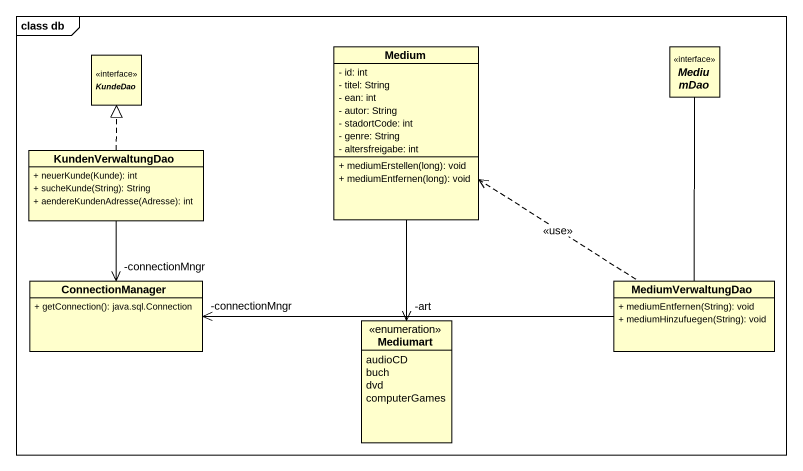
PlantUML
@startuml
mainframe class db
hide circle
hide empty members
skinparam classAttributeIconSize 0
interface KundeDao
class Medium {
  - id: int
  - titel: String
  - ean: int
  - autor: String
  - stadortCode: int
  - genre: String
  - altersfreigabe: int
  + mediumErstellen(long): void
  + mediumEntfernen(long): void
}
interface MediumDao
class KundenVerwaltungDao {
  + neuerKunde(Kunde): int
  + sucheKunde(String): String
  + aendereKundenAdresse(Adresse): int
}
class ConnectionManager {
  + getConnection(): java.sql.Connection
}
class MediumVerwaltungDao {
  + mediumEntfernen(String): void
  + mediumHinzufuegen(String): void
}
enum Mediumart {
  audioCD
  buch
  dvd
  computerGames
}
Medium <.. MediumVerwaltungDao : <<use>>
MediumDao -- MediumVerwaltungDao
KundenVerwaltungDao .up.|> KundeDao
KundenVerwaltungDao --> "-connectionMngr" ConnectionManager
MediumVerwaltungDao -left-> "-connectionMngr" ConnectionManager
Mediumart "-art" <-up- Medium
@enduml
